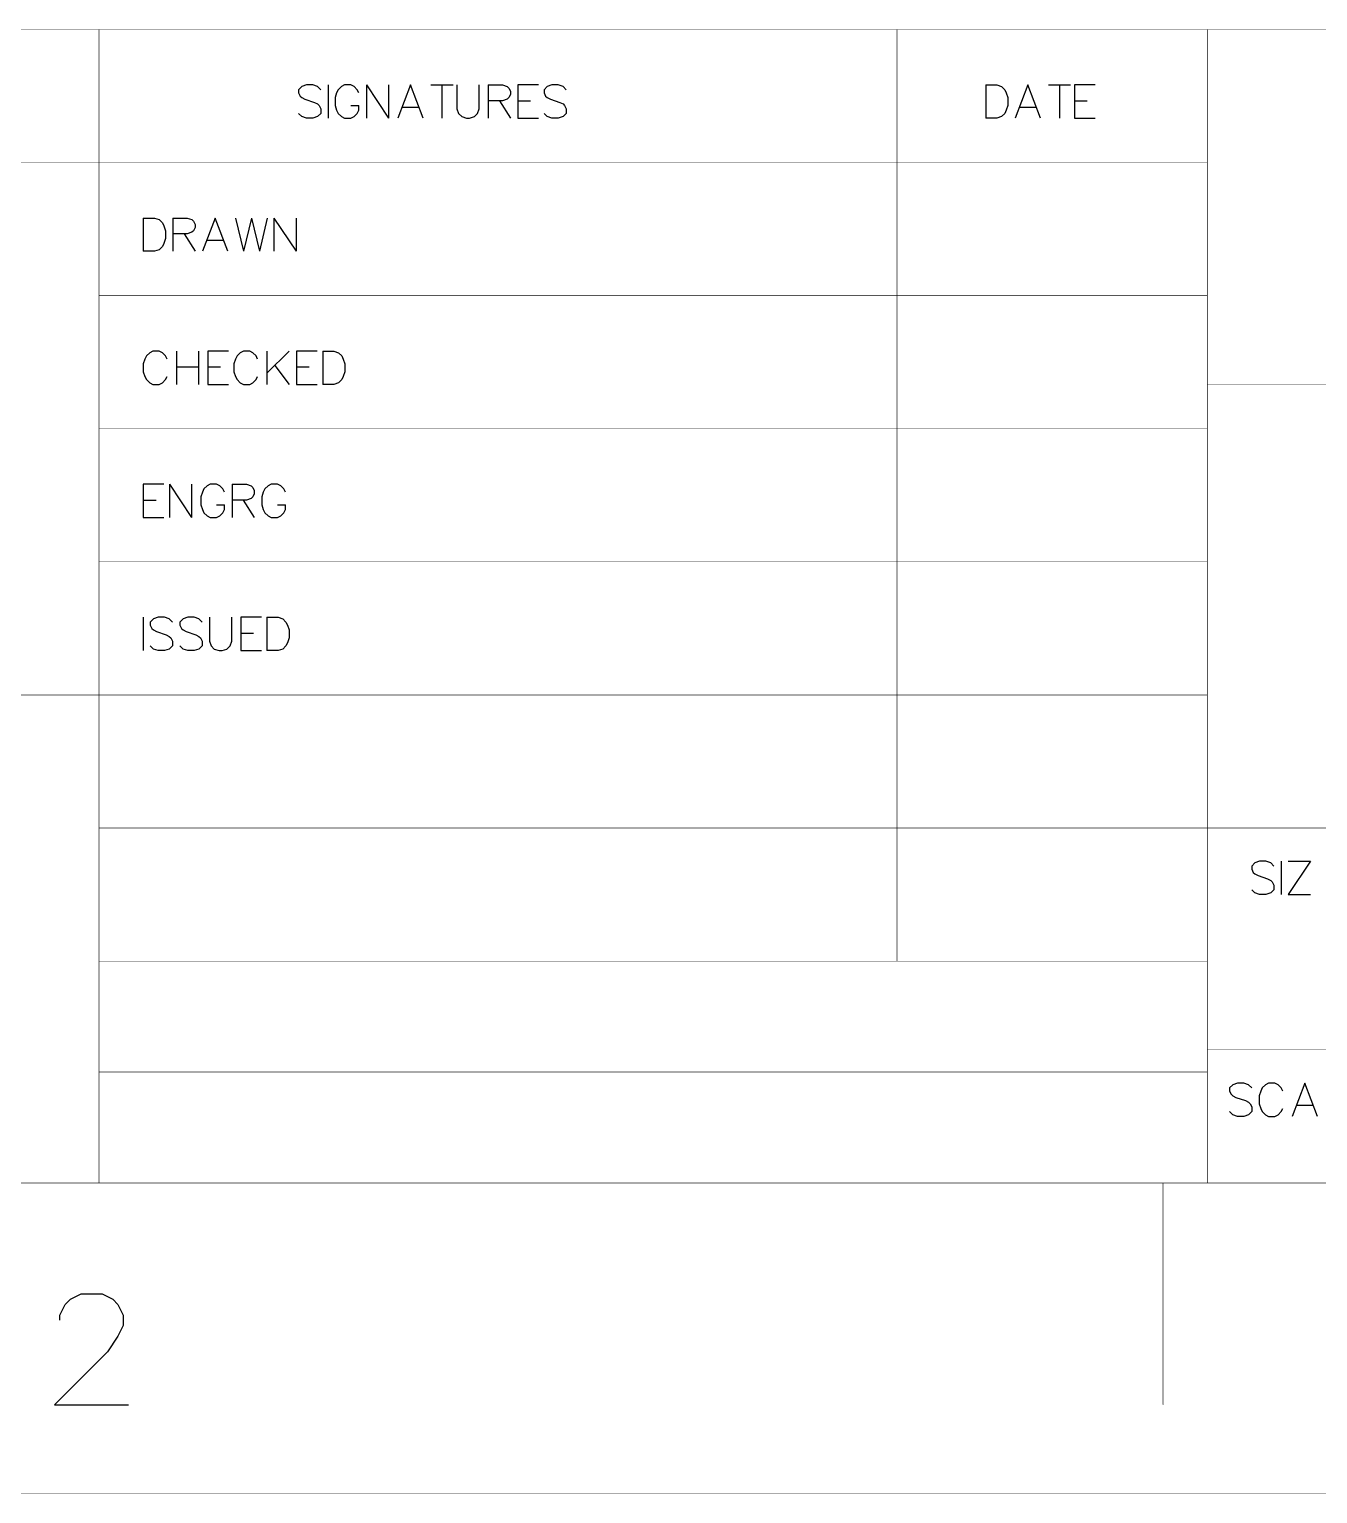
# Model space of a CAD drawing. Header units: millimetres. Extents: x 0 to 559, y 0 to 433.
# Drawn here: x 352.1 to 425.9, y 1 to 84.8 of the extents above; entities that cross this region are included whole.
import ezdxf

# ---------------------------------------------------------------- set-up
doc = ezdxf.new("R2010")
doc.units = ezdxf.units.MM
doc.layers.add('KeepOutLayer', color=6, linetype='Continuous')

msp = doc.modelspace()

# ---------------------------------------------------------------- linework, layer by layer
at = {"layer": 'KeepOutLayer'}
for p, q in [((367.694, 81.519), (367.512, 81.337)), ((367.694, 81.519), (367.512, 81.337)), ((367.512, 81.337), (367.512, 81.156)), ((367.512, 81.337), (367.512, 81.156)), ((367.966, 81.61), (367.694, 81.519)), ((367.966, 81.61), (367.694, 81.519)), ((368.329, 81.61), (367.966, 81.61)), ((368.329, 81.61), (367.966, 81.61)), ((368.601, 81.519), (368.329, 81.61)), ((368.601, 81.519), (368.329, 81.61)), ((368.782, 81.337), (368.601, 81.519)), ((368.782, 81.337), (368.601, 81.519)), ((369.208, 81.61), (369.208, 79.705)), ((369.208, 81.61), (369.208, 79.705)), ((369.789, 81.337), (369.698, 81.156)), ((369.789, 81.337), (369.698, 81.156)), ((369.97, 81.519), (369.789, 81.337)), ((369.97, 81.519), (369.789, 81.337)), ((370.152, 81.61), (369.97, 81.519)), ((370.152, 81.61), (369.97, 81.519)), ((370.514, 81.61), (370.152, 81.61)), ((370.514, 81.61), (370.152, 81.61)), ((370.696, 81.519), (370.514, 81.61)), ((370.696, 81.519), (370.514, 81.61)), ((370.877, 81.337), (370.696, 81.519)), ((370.877, 81.337), (370.696, 81.519)), ((370.968, 81.156), (370.877, 81.337)), ((370.968, 81.156), (370.877, 81.337)), ((371.403, 81.61), (371.403, 79.705)), ((371.403, 81.61), (372.673, 79.705)), ((371.403, 81.61), (371.403, 79.705)), ((371.403, 81.61), (372.673, 79.705)), ((372.673, 81.61), (372.673, 79.705)), ((372.673, 81.61), (372.673, 79.705)), ((373.924, 81.61), (373.199, 79.705)), ((373.924, 81.61), (373.199, 79.705)), ((374.65, 79.705), (373.924, 81.61)), ((374.65, 79.705), (373.924, 81.61)), ((375.094, 81.61), (376.364, 81.61)), ((375.094, 81.61), (376.364, 81.61)), ((375.729, 81.61), (375.729, 79.705)), ((375.729, 81.61), (375.729, 79.705)), ((376.591, 81.61), (376.591, 80.249)), ((376.591, 81.61), (376.591, 80.249)), ((377.861, 80.249), (377.861, 81.61)), ((377.861, 80.249), (377.861, 81.61)), ((378.387, 81.61), (378.387, 79.705)), ((378.387, 81.61), (379.203, 81.61)), ((378.387, 81.61), (378.387, 79.705)), ((378.387, 81.61), (379.203, 81.61)), ((379.203, 81.61), (379.475, 81.519)), ((379.203, 81.61), (379.475, 81.519)), ((379.475, 81.519), (379.566, 81.428)), ((379.475, 81.519), (379.566, 81.428)), ((379.566, 81.428), (379.656, 81.247)), ((379.566, 81.428), (379.656, 81.247)), ((381.262, 81.61), (380.083, 81.61)), ((380.083, 81.61), (380.083, 79.705)), ((381.262, 81.61), (380.083, 81.61)), ((380.083, 81.61), (380.083, 79.705)), ((381.761, 81.519), (381.579, 81.337)), ((381.761, 81.519), (381.579, 81.337)), ((381.579, 81.337), (381.579, 81.156)), ((381.579, 81.337), (381.579, 81.156)), ((382.033, 81.61), (381.761, 81.519)), ((382.033, 81.61), (381.761, 81.519)), ((382.395, 81.61), (382.033, 81.61)), ((382.395, 81.61), (382.033, 81.61)), ((382.667, 81.519), (382.395, 81.61)), ((382.667, 81.519), (382.395, 81.61)), ((382.849, 81.337), (382.667, 81.519)), ((382.849, 81.337), (382.667, 81.519)), ((406.882, 81.61), (406.882, 79.705)), ((406.882, 81.61), (407.517, 81.61)), ((406.882, 81.61), (406.882, 79.705)), ((406.882, 81.61), (407.517, 81.61)), ((407.517, 81.61), (407.789, 81.519)), ((407.517, 81.61), (407.789, 81.519)), ((407.789, 81.519), (407.971, 81.337)), ((407.789, 81.519), (407.971, 81.337)), ((407.971, 81.337), (408.061, 81.156)), ((407.971, 81.337), (408.061, 81.156)), ((409.304, 81.61), (408.578, 79.705)), ((409.304, 81.61), (408.578, 79.705)), ((410.029, 79.705), (409.304, 81.61)), ((410.029, 79.705), (409.304, 81.61)), ((410.474, 81.61), (411.744, 81.61)), ((410.474, 81.61), (411.744, 81.61)), ((411.109, 81.61), (411.109, 79.705)), ((411.109, 81.61), (411.109, 79.705)), ((413.149, 81.61), (411.97, 81.61)), ((411.97, 81.61), (411.97, 79.705)), ((413.149, 81.61), (411.97, 81.61)), ((411.97, 81.61), (411.97, 79.705)), ((367.512, 81.156), (367.603, 80.975)), ((367.512, 81.156), (367.603, 80.975)), ((367.603, 80.975), (367.694, 80.884)), ((367.603, 80.975), (367.694, 80.884)), ((367.694, 80.884), (367.875, 80.793)), ((367.694, 80.884), (367.875, 80.793)), ((367.875, 80.793), (368.419, 80.612)), ((367.875, 80.793), (368.419, 80.612)), ((368.419, 80.612), (368.601, 80.521)), ((368.419, 80.612), (368.601, 80.521)), ((368.601, 80.521), (368.691, 80.431)), ((368.601, 80.521), (368.691, 80.431)), ((369.698, 81.156), (369.607, 80.884)), ((369.698, 81.156), (369.607, 80.884)), ((369.607, 80.884), (369.607, 80.431)), ((369.607, 80.884), (369.607, 80.431)), ((379.203, 80.703), (378.387, 80.703)), ((379.203, 80.703), (378.387, 80.703)), ((379.022, 80.703), (379.656, 79.705)), ((379.022, 80.703), (379.656, 79.705)), ((379.475, 80.793), (379.203, 80.703)), ((379.475, 80.793), (379.203, 80.703)), ((379.566, 80.884), (379.475, 80.793)), ((379.566, 80.884), (379.475, 80.793)), ((379.656, 81.065), (379.566, 80.884)), ((379.656, 81.065), (379.566, 80.884)), ((379.656, 81.247), (379.656, 81.065)), ((379.656, 81.247), (379.656, 81.065)), ((380.083, 80.703), (380.808, 80.703)), ((380.083, 80.703), (380.808, 80.703)), ((381.579, 81.156), (381.67, 80.975)), ((381.579, 81.156), (381.67, 80.975)), ((381.67, 80.975), (381.761, 80.884)), ((381.67, 80.975), (381.761, 80.884)), ((381.761, 80.884), (381.942, 80.793)), ((381.761, 80.884), (381.942, 80.793)), ((381.942, 80.793), (382.486, 80.612)), ((381.942, 80.793), (382.486, 80.612)), ((382.486, 80.612), (382.667, 80.521)), ((382.486, 80.612), (382.667, 80.521)), ((382.667, 80.521), (382.758, 80.431)), ((382.667, 80.521), (382.758, 80.431)), ((408.061, 81.156), (408.152, 80.884)), ((408.061, 81.156), (408.152, 80.884)), ((408.152, 80.884), (408.152, 80.431)), ((408.152, 80.884), (408.152, 80.431)), ((411.97, 80.703), (412.696, 80.703)), ((411.97, 80.703), (412.696, 80.703)), ((367.694, 79.796), (367.512, 79.977)), ((367.694, 79.796), (367.512, 79.977)), ((367.966, 79.705), (367.694, 79.796)), ((367.966, 79.705), (367.694, 79.796)), ((368.329, 79.705), (367.966, 79.705)), ((368.329, 79.705), (367.966, 79.705)), ((368.601, 79.796), (368.329, 79.705)), ((368.601, 79.796), (368.329, 79.705)), ((368.782, 79.977), (368.601, 79.796)), ((368.782, 79.977), (368.601, 79.796)), ((368.691, 80.431), (368.782, 80.249)), ((368.691, 80.431), (368.782, 80.249)), ((368.782, 80.249), (368.782, 79.977)), ((368.782, 80.249), (368.782, 79.977)), ((369.607, 80.431), (369.698, 80.158)), ((369.607, 80.431), (369.698, 80.158)), ((369.698, 80.158), (369.789, 79.977)), ((369.698, 80.158), (369.789, 79.977)), ((369.789, 79.977), (369.97, 79.796)), ((369.789, 79.977), (369.97, 79.796)), ((369.97, 79.796), (370.152, 79.705)), ((369.97, 79.796), (370.152, 79.705)), ((370.152, 79.705), (370.514, 79.705)), ((370.152, 79.705), (370.514, 79.705)), ((370.514, 80.431), (370.968, 80.431)), ((370.514, 80.431), (370.968, 80.431)), ((370.514, 79.705), (370.696, 79.796)), ((370.514, 79.705), (370.696, 79.796)), ((370.696, 79.796), (370.877, 79.977)), ((370.696, 79.796), (370.877, 79.977)), ((370.877, 79.977), (370.968, 80.158)), ((370.877, 79.977), (370.968, 80.158)), ((370.968, 80.158), (370.968, 80.431)), ((370.968, 80.158), (370.968, 80.431)), ((373.471, 80.34), (374.378, 80.34)), ((373.471, 80.34), (374.378, 80.34)), ((376.591, 80.249), (376.682, 79.977)), ((376.591, 80.249), (376.682, 79.977)), ((376.682, 79.977), (376.863, 79.796)), ((376.682, 79.977), (376.863, 79.796)), ((376.863, 79.796), (377.135, 79.705)), ((376.863, 79.796), (377.135, 79.705)), ((377.135, 79.705), (377.316, 79.705)), ((377.135, 79.705), (377.316, 79.705)), ((377.316, 79.705), (377.589, 79.796)), ((377.316, 79.705), (377.589, 79.796)), ((377.589, 79.796), (377.77, 79.977)), ((377.589, 79.796), (377.77, 79.977)), ((377.77, 79.977), (377.861, 80.249)), ((377.77, 79.977), (377.861, 80.249)), ((380.083, 79.705), (381.262, 79.705)), ((380.083, 79.705), (381.262, 79.705)), ((381.761, 79.796), (381.579, 79.977)), ((381.761, 79.796), (381.579, 79.977)), ((382.033, 79.705), (381.761, 79.796)), ((382.033, 79.705), (381.761, 79.796)), ((382.395, 79.705), (382.033, 79.705)), ((382.395, 79.705), (382.033, 79.705)), ((382.667, 79.796), (382.395, 79.705)), ((382.667, 79.796), (382.395, 79.705)), ((382.849, 79.977), (382.667, 79.796)), ((382.849, 79.977), (382.667, 79.796)), ((382.758, 80.431), (382.849, 80.249)), ((382.758, 80.431), (382.849, 80.249)), ((382.849, 80.249), (382.849, 79.977)), ((382.849, 80.249), (382.849, 79.977)), ((407.517, 79.705), (406.882, 79.705)), ((407.517, 79.705), (406.882, 79.705)), ((407.789, 79.796), (407.517, 79.705)), ((407.789, 79.796), (407.517, 79.705)), ((407.971, 79.977), (407.789, 79.796)), ((407.971, 79.977), (407.789, 79.796)), ((408.061, 80.158), (407.971, 79.977)), ((408.061, 80.158), (407.971, 79.977)), ((408.152, 80.431), (408.061, 80.158)), ((408.152, 80.431), (408.061, 80.158)), ((408.85, 80.34), (409.757, 80.34)), ((408.85, 80.34), (409.757, 80.34)), ((411.97, 79.705), (413.149, 79.705)), ((411.97, 79.705), (413.149, 79.705)), ((358.622, 73.99), (358.622, 72.085)), ((358.622, 73.99), (359.257, 73.99)), ((358.622, 73.99), (358.622, 72.085)), ((358.622, 73.99), (359.257, 73.99)), ((359.257, 73.99), (359.529, 73.899)), ((359.257, 73.99), (359.529, 73.899)), ((359.529, 73.899), (359.711, 73.717)), ((359.529, 73.899), (359.711, 73.717)), ((360.318, 73.99), (360.318, 72.085)), ((360.318, 73.99), (361.135, 73.99)), ((360.318, 73.99), (360.318, 72.085)), ((360.318, 73.99), (361.135, 73.99)), ((361.135, 73.99), (361.407, 73.899)), ((361.135, 73.99), (361.407, 73.899)), ((361.407, 73.899), (361.497, 73.808)), ((361.407, 73.899), (361.497, 73.808)), ((361.497, 73.808), (361.588, 73.627)), ((361.497, 73.808), (361.588, 73.627)), ((362.74, 73.99), (362.014, 72.085)), ((362.74, 73.99), (362.014, 72.085)), ((363.465, 72.085), (362.74, 73.99)), ((363.465, 72.085), (362.74, 73.99)), ((363.91, 73.99), (364.363, 72.085)), ((363.91, 73.99), (364.363, 72.085)), ((364.817, 73.99), (364.363, 72.085)), ((364.817, 73.99), (364.363, 72.085)), ((364.817, 73.99), (365.27, 72.085)), ((364.817, 73.99), (365.27, 72.085)), ((365.724, 73.99), (365.27, 72.085)), ((365.724, 73.99), (365.27, 72.085)), ((366.105, 73.99), (366.105, 72.085)), ((366.105, 73.99), (367.374, 72.085)), ((366.105, 73.99), (366.105, 72.085)), ((366.105, 73.99), (367.374, 72.085)), ((367.374, 73.99), (367.374, 72.085)), ((367.374, 73.99), (367.374, 72.085)), ((359.711, 73.717), (359.801, 73.536)), ((359.711, 73.717), (359.801, 73.536)), ((359.801, 73.536), (359.892, 73.264)), ((359.801, 73.536), (359.892, 73.264)), ((359.892, 73.264), (359.892, 72.811)), ((359.892, 73.264), (359.892, 72.811)), ((361.135, 73.083), (360.318, 73.083)), ((361.135, 73.083), (360.318, 73.083)), ((360.953, 73.083), (361.588, 72.085)), ((360.953, 73.083), (361.588, 72.085)), ((361.407, 73.173), (361.135, 73.083)), ((361.407, 73.173), (361.135, 73.083)), ((361.497, 73.264), (361.407, 73.173)), ((361.497, 73.264), (361.407, 73.173)), ((361.588, 73.445), (361.497, 73.264)), ((361.588, 73.445), (361.497, 73.264)), ((361.588, 73.627), (361.588, 73.445)), ((361.588, 73.627), (361.588, 73.445)), ((359.529, 72.176), (359.257, 72.085)), ((359.529, 72.176), (359.257, 72.085)), ((359.711, 72.357), (359.529, 72.176)), ((359.711, 72.357), (359.529, 72.176)), ((359.801, 72.538), (359.711, 72.357)), ((359.801, 72.538), (359.711, 72.357)), ((359.892, 72.811), (359.801, 72.538)), ((359.892, 72.811), (359.801, 72.538)), ((362.286, 72.72), (363.193, 72.72)), ((362.286, 72.72), (363.193, 72.72)), ((359.257, 72.085), (358.622, 72.085)), ((359.257, 72.085), (358.622, 72.085)), ((358.985, 66.279), (358.804, 66.097)), ((358.985, 66.279), (358.804, 66.097)), ((359.167, 66.37), (358.985, 66.279)), ((359.167, 66.37), (358.985, 66.279)), ((359.529, 66.37), (359.167, 66.37)), ((359.529, 66.37), (359.167, 66.37)), ((359.711, 66.279), (359.529, 66.37)), ((359.711, 66.279), (359.529, 66.37)), ((359.892, 66.097), (359.711, 66.279)), ((359.892, 66.097), (359.711, 66.279)), ((360.518, 66.37), (360.518, 64.465)), ((360.518, 66.37), (360.518, 64.465)), ((361.788, 66.37), (361.788, 64.465)), ((361.788, 66.37), (361.788, 64.465)), ((363.493, 66.37), (362.314, 66.37)), ((362.314, 66.37), (362.314, 64.465)), ((363.493, 66.37), (362.314, 66.37)), ((362.314, 66.37), (362.314, 64.465)), ((364.173, 66.279), (363.991, 66.097)), ((364.173, 66.279), (363.991, 66.097)), ((364.354, 66.37), (364.173, 66.279)), ((364.354, 66.37), (364.173, 66.279)), ((364.717, 66.37), (364.354, 66.37)), ((364.717, 66.37), (364.354, 66.37)), ((364.898, 66.279), (364.717, 66.37)), ((364.898, 66.279), (364.717, 66.37)), ((365.08, 66.097), (364.898, 66.279)), ((365.08, 66.097), (364.898, 66.279)), ((365.706, 66.37), (365.706, 64.465)), ((366.975, 66.37), (365.706, 65.1)), ((365.706, 66.37), (365.706, 64.465)), ((366.975, 66.37), (365.706, 65.1)), ((368.581, 66.37), (367.402, 66.37)), ((367.402, 66.37), (367.402, 64.465)), ((368.581, 66.37), (367.402, 66.37)), ((367.402, 66.37), (367.402, 64.465)), ((368.898, 66.37), (368.898, 64.465)), ((368.898, 66.37), (369.533, 66.37)), ((368.898, 66.37), (368.898, 64.465)), ((368.898, 66.37), (369.533, 66.37)), ((369.533, 66.37), (369.805, 66.279)), ((369.533, 66.37), (369.805, 66.279)), ((369.805, 66.279), (369.986, 66.097)), ((369.805, 66.279), (369.986, 66.097)), ((358.713, 65.916), (358.622, 65.644)), ((358.713, 65.916), (358.622, 65.644)), ((358.622, 65.644), (358.622, 65.191)), ((358.622, 65.644), (358.622, 65.191)), ((358.804, 66.097), (358.713, 65.916)), ((358.804, 66.097), (358.713, 65.916)), ((359.983, 65.916), (359.892, 66.097)), ((359.983, 65.916), (359.892, 66.097)), ((360.518, 65.463), (361.788, 65.463)), ((360.518, 65.463), (361.788, 65.463)), ((362.314, 65.463), (363.039, 65.463)), ((362.314, 65.463), (363.039, 65.463)), ((363.901, 65.916), (363.81, 65.644)), ((363.901, 65.916), (363.81, 65.644)), ((363.81, 65.644), (363.81, 65.191)), ((363.81, 65.644), (363.81, 65.191)), ((363.991, 66.097), (363.901, 65.916)), ((363.991, 66.097), (363.901, 65.916)), ((365.171, 65.916), (365.08, 66.097)), ((365.171, 65.916), (365.08, 66.097)), ((366.159, 65.553), (366.975, 64.465)), ((366.159, 65.553), (366.975, 64.465)), ((367.402, 65.463), (368.127, 65.463)), ((367.402, 65.463), (368.127, 65.463)), ((369.986, 66.097), (370.077, 65.916)), ((369.986, 66.097), (370.077, 65.916)), ((370.077, 65.916), (370.168, 65.644)), ((370.077, 65.916), (370.168, 65.644)), ((370.168, 65.644), (370.168, 65.191)), ((370.168, 65.644), (370.168, 65.191)), ((358.622, 65.191), (358.713, 64.918)), ((358.622, 65.191), (358.713, 64.918)), ((358.713, 64.918), (358.804, 64.737)), ((358.713, 64.918), (358.804, 64.737)), ((358.804, 64.737), (358.985, 64.556)), ((358.804, 64.737), (358.985, 64.556)), ((359.711, 64.556), (359.892, 64.737)), ((359.711, 64.556), (359.892, 64.737)), ((359.892, 64.737), (359.983, 64.918)), ((359.892, 64.737), (359.983, 64.918)), ((363.81, 65.191), (363.901, 64.918)), ((363.81, 65.191), (363.901, 64.918)), ((363.901, 64.918), (363.991, 64.737)), ((363.901, 64.918), (363.991, 64.737)), ((363.991, 64.737), (364.173, 64.556)), ((363.991, 64.737), (364.173, 64.556)), ((364.898, 64.556), (365.08, 64.737)), ((364.898, 64.556), (365.08, 64.737)), ((365.08, 64.737), (365.171, 64.918)), ((365.08, 64.737), (365.171, 64.918)), ((369.986, 64.737), (369.805, 64.556)), ((369.986, 64.737), (369.805, 64.556)), ((370.077, 64.918), (369.986, 64.737)), ((370.077, 64.918), (369.986, 64.737)), ((370.168, 65.191), (370.077, 64.918)), ((370.168, 65.191), (370.077, 64.918)), ((358.985, 64.556), (359.167, 64.465)), ((358.985, 64.556), (359.167, 64.465)), ((359.167, 64.465), (359.529, 64.465)), ((359.167, 64.465), (359.529, 64.465)), ((359.529, 64.465), (359.711, 64.556)), ((359.529, 64.465), (359.711, 64.556)), ((362.314, 64.465), (363.493, 64.465)), ((362.314, 64.465), (363.493, 64.465)), ((364.173, 64.556), (364.354, 64.465)), ((364.173, 64.556), (364.354, 64.465)), ((364.354, 64.465), (364.717, 64.465)), ((364.354, 64.465), (364.717, 64.465)), ((364.717, 64.465), (364.898, 64.556)), ((364.717, 64.465), (364.898, 64.556)), ((367.402, 64.465), (368.581, 64.465)), ((367.402, 64.465), (368.581, 64.465)), ((369.533, 64.465), (368.898, 64.465)), ((369.533, 64.465), (368.898, 64.465)), ((369.805, 64.556), (369.533, 64.465)), ((369.805, 64.556), (369.533, 64.465)), ((359.801, 58.75), (358.622, 58.75)), ((358.622, 58.75), (358.622, 56.845)), ((359.801, 58.75), (358.622, 58.75)), ((358.622, 58.75), (358.622, 56.845)), ((360.119, 58.75), (360.119, 56.845)), ((360.119, 58.75), (361.389, 56.845)), ((360.119, 58.75), (360.119, 56.845)), ((360.119, 58.75), (361.389, 56.845)), ((361.389, 58.75), (361.389, 56.845)), ((361.389, 58.75), (361.389, 56.845)), ((362.459, 58.75), (362.277, 58.659)), ((362.459, 58.75), (362.277, 58.659)), ((362.822, 58.75), (362.459, 58.75)), ((362.822, 58.75), (362.459, 58.75)), ((363.003, 58.659), (362.822, 58.75)), ((363.003, 58.659), (362.822, 58.75)), ((363.71, 58.75), (363.71, 56.845)), ((363.71, 58.75), (364.527, 58.75)), ((363.71, 58.75), (363.71, 56.845)), ((363.71, 58.75), (364.527, 58.75)), ((364.527, 58.75), (364.799, 58.659)), ((364.527, 58.75), (364.799, 58.659)), ((365.95, 58.75), (365.769, 58.659)), ((365.95, 58.75), (365.769, 58.659)), ((366.313, 58.75), (365.95, 58.75)), ((366.313, 58.75), (365.95, 58.75)), ((366.495, 58.659), (366.313, 58.75)), ((366.495, 58.659), (366.313, 58.75)), ((362.005, 58.296), (361.915, 58.024)), ((362.005, 58.296), (361.915, 58.024)), ((361.915, 58.024), (361.915, 57.571)), ((361.915, 58.024), (361.915, 57.571)), ((362.096, 58.477), (362.005, 58.296)), ((362.096, 58.477), (362.005, 58.296)), ((362.277, 58.659), (362.096, 58.477)), ((362.277, 58.659), (362.096, 58.477)), ((363.184, 58.477), (363.003, 58.659)), ((363.184, 58.477), (363.003, 58.659)), ((363.275, 58.296), (363.184, 58.477)), ((363.275, 58.296), (363.184, 58.477)), ((364.799, 57.933), (364.527, 57.843)), ((364.799, 57.933), (364.527, 57.843)), ((364.799, 58.659), (364.889, 58.568)), ((364.799, 58.659), (364.889, 58.568)), ((364.889, 58.024), (364.799, 57.933)), ((364.889, 58.024), (364.799, 57.933)), ((364.889, 58.568), (364.98, 58.387)), ((364.889, 58.568), (364.98, 58.387)), ((364.98, 58.205), (364.889, 58.024)), ((364.98, 58.205), (364.889, 58.024)), ((364.98, 58.387), (364.98, 58.205)), ((364.98, 58.387), (364.98, 58.205)), ((365.497, 58.296), (365.406, 58.024)), ((365.497, 58.296), (365.406, 58.024)), ((365.406, 58.024), (365.406, 57.571)), ((365.406, 58.024), (365.406, 57.571)), ((365.588, 58.477), (365.497, 58.296)), ((365.588, 58.477), (365.497, 58.296)), ((365.769, 58.659), (365.588, 58.477)), ((365.769, 58.659), (365.588, 58.477)), ((366.676, 58.477), (366.495, 58.659)), ((366.676, 58.477), (366.495, 58.659)), ((366.767, 58.296), (366.676, 58.477)), ((366.767, 58.296), (366.676, 58.477)), ((358.622, 57.843), (359.348, 57.843)), ((358.622, 57.843), (359.348, 57.843)), ((361.915, 57.571), (362.005, 57.298)), ((361.915, 57.571), (362.005, 57.298)), ((362.005, 57.298), (362.096, 57.117)), ((362.005, 57.298), (362.096, 57.117)), ((362.096, 57.117), (362.277, 56.936)), ((362.096, 57.117), (362.277, 56.936)), ((362.822, 57.571), (363.275, 57.571)), ((362.822, 57.571), (363.275, 57.571)), ((363.003, 56.936), (363.184, 57.117)), ((363.003, 56.936), (363.184, 57.117)), ((363.184, 57.117), (363.275, 57.298)), ((363.184, 57.117), (363.275, 57.298)), ((363.275, 57.298), (363.275, 57.571)), ((363.275, 57.298), (363.275, 57.571)), ((364.527, 57.843), (363.71, 57.843)), ((364.527, 57.843), (363.71, 57.843)), ((364.345, 57.843), (364.98, 56.845)), ((364.345, 57.843), (364.98, 56.845)), ((365.406, 57.571), (365.497, 57.298)), ((365.406, 57.571), (365.497, 57.298)), ((365.497, 57.298), (365.588, 57.117)), ((365.497, 57.298), (365.588, 57.117)), ((365.588, 57.117), (365.769, 56.936)), ((365.588, 57.117), (365.769, 56.936)), ((366.313, 57.571), (366.767, 57.571)), ((366.313, 57.571), (366.767, 57.571)), ((366.495, 56.936), (366.676, 57.117)), ((366.495, 56.936), (366.676, 57.117)), ((366.676, 57.117), (366.767, 57.298)), ((366.676, 57.117), (366.767, 57.298)), ((366.767, 57.298), (366.767, 57.571)), ((366.767, 57.298), (366.767, 57.571)), ((358.622, 56.845), (359.801, 56.845)), ((358.622, 56.845), (359.801, 56.845)), ((362.277, 56.936), (362.459, 56.845)), ((362.277, 56.936), (362.459, 56.845)), ((362.459, 56.845), (362.822, 56.845)), ((362.459, 56.845), (362.822, 56.845)), ((362.822, 56.845), (363.003, 56.936)), ((362.822, 56.845), (363.003, 56.936)), ((365.769, 56.936), (365.95, 56.845)), ((365.769, 56.936), (365.95, 56.845)), ((365.95, 56.845), (366.313, 56.845)), ((365.95, 56.845), (366.313, 56.845)), ((366.313, 56.845), (366.495, 56.936)), ((366.313, 56.845), (366.495, 56.936)), ((358.622, 51.13), (358.622, 49.225)), ((358.622, 51.13), (358.622, 49.225)), ((359.203, 51.039), (359.021, 50.857)), ((359.203, 51.039), (359.021, 50.857)), ((359.021, 50.857), (359.021, 50.676)), ((359.021, 50.857), (359.021, 50.676)), ((359.021, 50.676), (359.112, 50.495)), ((359.021, 50.676), (359.112, 50.495)), ((359.112, 50.495), (359.203, 50.404)), ((359.112, 50.495), (359.203, 50.404)), ((359.475, 51.13), (359.203, 51.039)), ((359.475, 51.13), (359.203, 51.039)), ((359.203, 50.404), (359.384, 50.313)), ((359.203, 50.404), (359.384, 50.313)), ((359.384, 50.313), (359.928, 50.132)), ((359.384, 50.313), (359.928, 50.132)), ((359.838, 51.13), (359.475, 51.13)), ((359.838, 51.13), (359.475, 51.13)), ((360.11, 51.039), (359.838, 51.13)), ((360.11, 51.039), (359.838, 51.13)), ((360.291, 50.857), (360.11, 51.039)), ((360.291, 50.857), (360.11, 51.039)), ((360.899, 51.039), (360.717, 50.857)), ((360.899, 51.039), (360.717, 50.857)), ((360.717, 50.857), (360.717, 50.676)), ((360.717, 50.857), (360.717, 50.676)), ((360.717, 50.676), (360.808, 50.495)), ((360.717, 50.676), (360.808, 50.495)), ((360.808, 50.495), (360.899, 50.404)), ((360.808, 50.495), (360.899, 50.404)), ((361.171, 51.13), (360.899, 51.039)), ((361.171, 51.13), (360.899, 51.039)), ((360.899, 50.404), (361.08, 50.313)), ((360.899, 50.404), (361.08, 50.313)), ((361.08, 50.313), (361.624, 50.132)), ((361.08, 50.313), (361.624, 50.132)), ((361.534, 51.13), (361.171, 51.13)), ((361.534, 51.13), (361.171, 51.13)), ((361.806, 51.039), (361.534, 51.13)), ((361.806, 51.039), (361.534, 51.13)), ((361.987, 50.857), (361.806, 51.039)), ((361.987, 50.857), (361.806, 51.039)), ((362.413, 51.13), (362.413, 49.769)), ((362.413, 51.13), (362.413, 49.769)), ((363.683, 49.769), (363.683, 51.13)), ((363.683, 49.769), (363.683, 51.13)), ((365.388, 51.13), (364.209, 51.13)), ((364.209, 51.13), (364.209, 49.225)), ((365.388, 51.13), (364.209, 51.13)), ((364.209, 51.13), (364.209, 49.225)), ((365.706, 51.13), (365.706, 49.225)), ((365.706, 51.13), (366.34, 51.13)), ((365.706, 51.13), (365.706, 49.225)), ((365.706, 51.13), (366.34, 51.13)), ((366.34, 51.13), (366.613, 51.039)), ((366.34, 51.13), (366.613, 51.039)), ((366.613, 51.039), (366.794, 50.857)), ((366.613, 51.039), (366.794, 50.857)), ((366.794, 50.857), (366.885, 50.676)), ((366.794, 50.857), (366.885, 50.676)), ((366.885, 50.676), (366.975, 50.404)), ((366.885, 50.676), (366.975, 50.404)), ((366.975, 50.404), (366.975, 49.951)), ((366.975, 50.404), (366.975, 49.951)), ((359.203, 49.316), (359.021, 49.497)), ((359.203, 49.316), (359.021, 49.497)), ((359.928, 50.132), (360.11, 50.041)), ((359.928, 50.132), (360.11, 50.041)), ((360.11, 50.041), (360.2, 49.951)), ((360.11, 50.041), (360.2, 49.951)), ((360.291, 49.497), (360.11, 49.316)), ((360.291, 49.497), (360.11, 49.316)), ((360.2, 49.951), (360.291, 49.769)), ((360.2, 49.951), (360.291, 49.769)), ((360.291, 49.769), (360.291, 49.497)), ((360.291, 49.769), (360.291, 49.497)), ((360.899, 49.316), (360.717, 49.497)), ((360.899, 49.316), (360.717, 49.497)), ((361.624, 50.132), (361.806, 50.041)), ((361.624, 50.132), (361.806, 50.041)), ((361.806, 50.041), (361.896, 49.951)), ((361.806, 50.041), (361.896, 49.951)), ((361.987, 49.497), (361.806, 49.316)), ((361.987, 49.497), (361.806, 49.316)), ((361.896, 49.951), (361.987, 49.769)), ((361.896, 49.951), (361.987, 49.769)), ((361.987, 49.769), (361.987, 49.497)), ((361.987, 49.769), (361.987, 49.497)), ((362.413, 49.769), (362.504, 49.497)), ((362.413, 49.769), (362.504, 49.497)), ((362.504, 49.497), (362.685, 49.316)), ((362.504, 49.497), (362.685, 49.316)), ((363.411, 49.316), (363.592, 49.497)), ((363.411, 49.316), (363.592, 49.497)), ((363.592, 49.497), (363.683, 49.769)), ((363.592, 49.497), (363.683, 49.769)), ((364.209, 50.223), (364.935, 50.223)), ((364.209, 50.223), (364.935, 50.223)), ((366.794, 49.497), (366.613, 49.316)), ((366.794, 49.497), (366.613, 49.316)), ((366.885, 49.678), (366.794, 49.497)), ((366.885, 49.678), (366.794, 49.497)), ((366.975, 49.951), (366.885, 49.678)), ((366.975, 49.951), (366.885, 49.678)), ((359.475, 49.225), (359.203, 49.316)), ((359.475, 49.225), (359.203, 49.316)), ((359.838, 49.225), (359.475, 49.225)), ((359.838, 49.225), (359.475, 49.225)), ((360.11, 49.316), (359.838, 49.225)), ((360.11, 49.316), (359.838, 49.225)), ((361.171, 49.225), (360.899, 49.316)), ((361.171, 49.225), (360.899, 49.316)), ((361.534, 49.225), (361.171, 49.225)), ((361.534, 49.225), (361.171, 49.225)), ((361.806, 49.316), (361.534, 49.225)), ((361.806, 49.316), (361.534, 49.225)), ((362.685, 49.316), (362.958, 49.225)), ((362.685, 49.316), (362.958, 49.225)), ((362.958, 49.225), (363.139, 49.225)), ((362.958, 49.225), (363.139, 49.225)), ((363.139, 49.225), (363.411, 49.316)), ((363.139, 49.225), (363.411, 49.316)), ((364.209, 49.225), (365.388, 49.225)), ((364.209, 49.225), (365.388, 49.225)), ((366.34, 49.225), (365.706, 49.225)), ((366.34, 49.225), (365.706, 49.225)), ((366.613, 49.316), (366.34, 49.225)), ((366.613, 49.316), (366.34, 49.225)), ((422.304, 37.069), (422.122, 36.887)), ((422.304, 37.069), (422.122, 36.887)), ((422.576, 37.16), (422.304, 37.069)), ((422.576, 37.16), (422.304, 37.069)), ((422.939, 37.16), (422.576, 37.16)), ((422.939, 37.16), (422.576, 37.16)), ((423.211, 37.069), (422.939, 37.16)), ((423.211, 37.069), (422.939, 37.16)), ((423.392, 36.887), (423.211, 37.069)), ((423.392, 36.887), (423.211, 37.069)), ((423.818, 37.16), (423.818, 35.255)), ((423.818, 37.16), (423.818, 35.255)), ((425.487, 37.16), (424.217, 35.255)), ((424.217, 37.16), (425.487, 37.16)), ((425.487, 37.16), (424.217, 35.255)), ((424.217, 37.16), (425.487, 37.16)), ((422.122, 36.887), (422.122, 36.706)), ((422.122, 36.887), (422.122, 36.706)), ((422.122, 36.706), (422.213, 36.525)), ((422.122, 36.706), (422.213, 36.525)), ((422.213, 36.525), (422.304, 36.434)), ((422.213, 36.525), (422.304, 36.434)), ((422.304, 36.434), (422.485, 36.343)), ((422.304, 36.434), (422.485, 36.343)), ((422.485, 36.343), (423.029, 36.162)), ((422.485, 36.343), (423.029, 36.162)), ((423.029, 36.162), (423.211, 36.071)), ((423.029, 36.162), (423.211, 36.071)), ((423.211, 36.071), (423.301, 35.981)), ((423.211, 36.071), (423.301, 35.981)), ((422.304, 35.346), (422.122, 35.527)), ((422.304, 35.346), (422.122, 35.527)), ((422.576, 35.255), (422.304, 35.346)), ((422.576, 35.255), (422.304, 35.346)), ((422.939, 35.255), (422.576, 35.255)), ((422.939, 35.255), (422.576, 35.255)), ((423.211, 35.346), (422.939, 35.255)), ((423.211, 35.346), (422.939, 35.255)), ((423.392, 35.527), (423.211, 35.346)), ((423.392, 35.527), (423.211, 35.346)), ((423.301, 35.981), (423.392, 35.799)), ((423.301, 35.981), (423.392, 35.799)), ((423.392, 35.799), (423.392, 35.527)), ((423.392, 35.799), (423.392, 35.527)), ((424.217, 35.255), (425.487, 35.255)), ((424.217, 35.255), (425.487, 35.255)), ((421.034, 24.369), (420.852, 24.187)), ((421.034, 24.369), (420.852, 24.187)), ((421.306, 24.46), (421.034, 24.369)), ((421.306, 24.46), (421.034, 24.369)), ((421.669, 24.46), (421.306, 24.46)), ((421.669, 24.46), (421.306, 24.46)), ((421.941, 24.369), (421.669, 24.46)), ((421.941, 24.369), (421.669, 24.46)), ((422.122, 24.187), (421.941, 24.369)), ((422.122, 24.187), (421.941, 24.369)), ((422.911, 24.369), (422.73, 24.187)), ((422.911, 24.369), (422.73, 24.187)), ((423.093, 24.46), (422.911, 24.369)), ((423.093, 24.46), (422.911, 24.369)), ((423.455, 24.46), (423.093, 24.46)), ((423.455, 24.46), (423.093, 24.46)), ((423.637, 24.369), (423.455, 24.46)), ((423.637, 24.369), (423.455, 24.46)), ((423.818, 24.187), (423.637, 24.369)), ((423.818, 24.187), (423.637, 24.369)), ((425.169, 24.46), (424.444, 22.555)), ((425.169, 24.46), (424.444, 22.555)), ((425.895, 22.555), (425.169, 24.46)), ((425.895, 22.555), (425.169, 24.46)), ((420.852, 24.187), (420.852, 24.006)), ((420.852, 24.187), (420.852, 24.006)), ((420.852, 24.006), (420.943, 23.825)), ((420.852, 24.006), (420.943, 23.825)), ((420.943, 23.825), (421.034, 23.734)), ((420.943, 23.825), (421.034, 23.734)), ((421.034, 23.734), (421.215, 23.643)), ((421.034, 23.734), (421.215, 23.643)), ((421.215, 23.643), (421.759, 23.462)), ((421.215, 23.643), (421.759, 23.462)), ((422.639, 24.006), (422.548, 23.734)), ((422.639, 24.006), (422.548, 23.734)), ((422.548, 23.734), (422.548, 23.281)), ((422.548, 23.734), (422.548, 23.281)), ((422.73, 24.187), (422.639, 24.006)), ((422.73, 24.187), (422.639, 24.006)), ((423.909, 24.006), (423.818, 24.187)), ((423.909, 24.006), (423.818, 24.187)), ((421.034, 22.646), (420.852, 22.827)), ((421.034, 22.646), (420.852, 22.827)), ((421.306, 22.555), (421.034, 22.646)), ((421.306, 22.555), (421.034, 22.646)), ((421.941, 22.646), (421.669, 22.555)), ((421.941, 22.646), (421.669, 22.555)), ((421.759, 23.462), (421.941, 23.371)), ((421.759, 23.462), (421.941, 23.371)), ((421.941, 23.371), (422.031, 23.281)), ((421.941, 23.371), (422.031, 23.281)), ((422.122, 22.827), (421.941, 22.646)), ((422.122, 22.827), (421.941, 22.646)), ((422.031, 23.281), (422.122, 23.099)), ((422.031, 23.281), (422.122, 23.099)), ((422.122, 23.099), (422.122, 22.827)), ((422.122, 23.099), (422.122, 22.827)), ((422.548, 23.281), (422.639, 23.008)), ((422.548, 23.281), (422.639, 23.008)), ((422.639, 23.008), (422.73, 22.827)), ((422.639, 23.008), (422.73, 22.827)), ((422.73, 22.827), (422.911, 22.646)), ((422.73, 22.827), (422.911, 22.646)), ((422.911, 22.646), (423.093, 22.555)), ((422.911, 22.646), (423.093, 22.555)), ((423.455, 22.555), (423.637, 22.646)), ((423.455, 22.555), (423.637, 22.646)), ((423.637, 22.646), (423.818, 22.827)), ((423.637, 22.646), (423.818, 22.827)), ((423.818, 22.827), (423.909, 23.008)), ((423.818, 22.827), (423.909, 23.008)), ((424.716, 23.19), (425.623, 23.19)), ((424.716, 23.19), (425.623, 23.19)), ((421.669, 22.555), (421.306, 22.555)), ((421.669, 22.555), (421.306, 22.555)), ((423.093, 22.555), (423.455, 22.555)), ((423.093, 22.555), (423.455, 22.555)), ((353.845, 11.184), (354.147, 11.789)), ((353.845, 11.184), (354.147, 11.789)), ((354.147, 11.789), (354.449, 12.091)), ((354.147, 11.789), (354.449, 12.091)), ((354.449, 12.091), (355.054, 12.394)), ((354.449, 12.091), (355.054, 12.394)), ((355.054, 12.394), (356.263, 12.394)), ((355.054, 12.394), (356.263, 12.394)), ((356.263, 12.394), (356.868, 12.091)), ((356.263, 12.394), (356.868, 12.091)), ((356.868, 12.091), (357.17, 11.789)), ((356.868, 12.091), (357.17, 11.789)), ((357.17, 11.789), (357.472, 11.184)), ((357.17, 11.789), (357.472, 11.184)), ((353.845, 10.882), (353.845, 11.184)), ((353.845, 10.882), (353.845, 11.184)), ((357.472, 11.184), (357.472, 10.58)), ((357.472, 11.184), (357.472, 10.58)), ((357.472, 10.58), (357.17, 9.975)), ((357.472, 10.58), (357.17, 9.975)), ((357.17, 9.975), (356.566, 9.068)), ((357.17, 9.975), (356.566, 9.068)), ((356.566, 9.068), (353.542, 6.045)), ((356.566, 9.068), (353.542, 6.045)), ((353.542, 6.045), (357.775, 6.045)), ((353.542, 6.045), (357.775, 6.045))]:
    msp.add_line(p, q, dxfattribs=at)
at = {"layer": 'KeepOutLayer', "const_width": 0.0254}
for points in [[(290.042, 84.785), (546.582, 84.785)], [(290.042, 84.785), (546.582, 84.785)], [(356.082, 74.625), (356.082, 84.785)], [(356.082, 74.625), (356.082, 84.785)], [(401.802, 49.225), (401.802, 84.785)], [(401.802, 49.225), (401.802, 84.785)], [(419.582, 18.745), (419.582, 84.785)], [(419.582, 18.745), (419.582, 84.785)], [(290.042, 77.165), (419.582, 77.165)], [(290.042, 77.165), (419.582, 77.165)], [(356.082, 49.225), (356.082, 74.625)], [(356.082, 49.225), (356.082, 74.625)], [(356.082, 69.545), (401.802, 69.545)], [(356.082, 69.545), (401.802, 69.545)], [(401.802, 69.545), (419.582, 69.545)], [(401.802, 69.545), (419.582, 69.545)], [(419.582, 64.465), (546.582, 64.465)], [(419.582, 64.465), (546.582, 64.465)], [(356.082, 61.925), (401.802, 61.925)], [(356.082, 61.925), (401.802, 61.925)], [(401.802, 61.925), (419.582, 61.925)], [(401.802, 61.925), (419.582, 61.925)], [(356.082, 54.305), (401.802, 54.305)], [(356.082, 54.305), (401.802, 54.305)], [(401.802, 54.305), (419.582, 54.305)], [(401.802, 54.305), (419.582, 54.305)], [(356.082, 46.685), (356.082, 49.225)], [(356.082, 46.685), (356.082, 49.225)], [(401.802, 46.685), (401.802, 49.225)], [(401.802, 46.685), (401.802, 49.225)], [(290.042, 46.685), (419.582, 46.685)], [(290.042, 46.685), (419.582, 46.685)], [(356.082, 18.745), (356.082, 46.685)], [(356.082, 18.745), (356.082, 46.685)], [(401.802, 31.445), (401.802, 46.685)], [(401.802, 31.445), (401.802, 46.685)], [(419.582, 44.145), (419.582, 46.685)], [(419.582, 44.145), (419.582, 46.685)], [(356.082, 39.065), (419.582, 39.065)], [(356.082, 39.065), (419.582, 39.065)], [(419.582, 39.065), (546.582, 39.065)], [(419.582, 39.065), (546.582, 39.065)], [(356.082, 31.445), (419.582, 31.445)], [(356.082, 31.445), (419.582, 31.445)], [(400.532, 31.445), (401.802, 31.445)], [(400.532, 31.445), (401.802, 31.445)], [(419.582, 26.365), (546.582, 26.365)], [(419.582, 26.365), (546.582, 26.365)], [(356.082, 25.095), (419.582, 25.095)], [(356.082, 25.095), (419.582, 25.095)], [(28.422, 18.745), (414.502, 18.745)], [(28.422, 18.745), (414.502, 18.745)], [(414.502, 18.745), (546.582, 18.745)], [(414.502, 18.745), (546.582, 18.745)], [(417.042, 6.045), (417.042, 18.745)], [(417.042, 6.045), (417.042, 18.745)], [(0.482, 0.965), (559.282, 0.965)], [(0.482, 0.965), (559.282, 0.965)]]:
    msp.add_lwpolyline(points, dxfattribs=at)
at = {"layer": 'KeepOutLayer', "const_width": 0.0127}
for points in [[(356.076, 84.785, 1), (356.089, 84.785, 1)], [(356.076, 84.785, 1), (356.089, 84.785, 1)], [(401.796, 84.785, 1), (401.809, 84.785, 1)], [(401.796, 84.785, 1), (401.809, 84.785, 1)], [(419.576, 84.785, 1), (419.589, 84.785, 1)], [(419.576, 84.785, 1), (419.589, 84.785, 1)], [(419.576, 77.165, 1), (419.589, 77.165, 1)], [(419.576, 77.165, 1), (419.589, 77.165, 1)], [(356.076, 74.625, 1), (356.089, 74.625, 1)], [(356.076, 74.625, 1), (356.089, 74.625, 1)], [(356.076, 74.625, 1), (356.089, 74.625, 1)], [(356.076, 74.625, 1), (356.089, 74.625, 1)], [(356.076, 69.545, 1), (356.089, 69.545, 1)], [(356.076, 69.545, 1), (356.089, 69.545, 1)], [(401.796, 69.545, 1), (401.809, 69.545, 1)], [(401.796, 69.545, 1), (401.809, 69.545, 1)], [(401.796, 69.545, 1), (401.809, 69.545, 1)], [(401.796, 69.545, 1), (401.809, 69.545, 1)], [(419.576, 69.545, 1), (419.589, 69.545, 1)], [(419.576, 69.545, 1), (419.589, 69.545, 1)], [(419.576, 64.465, 1), (419.589, 64.465, 1)], [(419.576, 64.465, 1), (419.589, 64.465, 1)], [(356.076, 61.925, 1), (356.089, 61.925, 1)], [(356.076, 61.925, 1), (356.089, 61.925, 1)], [(401.796, 61.925, 1), (401.809, 61.925, 1)], [(401.796, 61.925, 1), (401.809, 61.925, 1)], [(401.796, 61.925, 1), (401.809, 61.925, 1)], [(401.796, 61.925, 1), (401.809, 61.925, 1)], [(419.576, 61.925, 1), (419.589, 61.925, 1)], [(419.576, 61.925, 1), (419.589, 61.925, 1)], [(356.076, 54.305, 1), (356.089, 54.305, 1)], [(356.076, 54.305, 1), (356.089, 54.305, 1)], [(401.796, 54.305, 1), (401.809, 54.305, 1)], [(401.796, 54.305, 1), (401.809, 54.305, 1)], [(401.796, 54.305, 1), (401.809, 54.305, 1)], [(401.796, 54.305, 1), (401.809, 54.305, 1)], [(419.576, 54.305, 1), (419.589, 54.305, 1)], [(419.576, 54.305, 1), (419.589, 54.305, 1)], [(356.076, 49.225, 1), (356.089, 49.225, 1)], [(356.076, 49.225, 1), (356.089, 49.225, 1)], [(356.076, 49.225, 1), (356.089, 49.225, 1)], [(356.076, 49.225, 1), (356.089, 49.225, 1)], [(401.796, 49.225, 1), (401.809, 49.225, 1)], [(401.796, 49.225, 1), (401.809, 49.225, 1)], [(401.796, 49.225, 1), (401.809, 49.225, 1)], [(401.796, 49.225, 1), (401.809, 49.225, 1)], [(356.076, 46.685, 1), (356.089, 46.685, 1)], [(356.076, 46.685, 1), (356.089, 46.685, 1)], [(356.076, 46.685, 1), (356.089, 46.685, 1)], [(356.076, 46.685, 1), (356.089, 46.685, 1)], [(401.796, 46.685, 1), (401.809, 46.685, 1)], [(401.796, 46.685, 1), (401.809, 46.685, 1)], [(401.796, 46.685, 1), (401.809, 46.685, 1)], [(401.796, 46.685, 1), (401.809, 46.685, 1)], [(419.576, 46.685, 1), (419.589, 46.685, 1)], [(419.576, 46.685, 1), (419.589, 46.685, 1)], [(419.576, 46.685, 1), (419.589, 46.685, 1)], [(419.576, 46.685, 1), (419.589, 46.685, 1)], [(419.576, 44.145, 1), (419.589, 44.145, 1)], [(419.576, 44.145, 1), (419.589, 44.145, 1)], [(356.076, 39.065, 1), (356.089, 39.065, 1)], [(356.076, 39.065, 1), (356.089, 39.065, 1)], [(419.576, 39.065, 1), (419.589, 39.065, 1)], [(419.576, 39.065, 1), (419.589, 39.065, 1)], [(419.576, 39.065, 1), (419.589, 39.065, 1)], [(419.576, 39.065, 1), (419.589, 39.065, 1)], [(356.076, 31.445, 1), (356.089, 31.445, 1)], [(356.076, 31.445, 1), (356.089, 31.445, 1)], [(400.526, 31.445, 1), (400.539, 31.445, 1)], [(400.526, 31.445, 1), (400.539, 31.445, 1)], [(401.796, 31.445, 1), (401.809, 31.445, 1)], [(401.796, 31.445, 1), (401.809, 31.445, 1)], [(401.796, 31.445, 1), (401.809, 31.445, 1)], [(401.796, 31.445, 1), (401.809, 31.445, 1)], [(419.576, 31.445, 1), (419.589, 31.445, 1)], [(419.576, 31.445, 1), (419.589, 31.445, 1)], [(419.576, 26.365, 1), (419.589, 26.365, 1)], [(419.576, 26.365, 1), (419.589, 26.365, 1)], [(356.076, 25.095, 1), (356.089, 25.095, 1)], [(356.076, 25.095, 1), (356.089, 25.095, 1)], [(419.576, 25.095, 1), (419.589, 25.095, 1)], [(419.576, 25.095, 1), (419.589, 25.095, 1)], [(356.076, 18.745, 1), (356.089, 18.745, 1)], [(356.076, 18.745, 1), (356.089, 18.745, 1)], [(414.496, 18.745, 1), (414.509, 18.745, 1)], [(414.496, 18.745, 1), (414.509, 18.745, 1)], [(414.496, 18.745, 1), (414.509, 18.745, 1)], [(414.496, 18.745, 1), (414.509, 18.745, 1)], [(417.036, 18.745, 1), (417.049, 18.745, 1)], [(417.036, 18.745, 1), (417.049, 18.745, 1)], [(419.576, 18.745, 1), (419.589, 18.745, 1)], [(419.576, 18.745, 1), (419.589, 18.745, 1)], [(417.036, 6.045, 1), (417.049, 6.045, 1)], [(417.036, 6.045, 1), (417.049, 6.045, 1)]]:
    msp.add_lwpolyline(points, format="xyb", close=True, dxfattribs=at)

doc.saveas('drawing.dxf')
